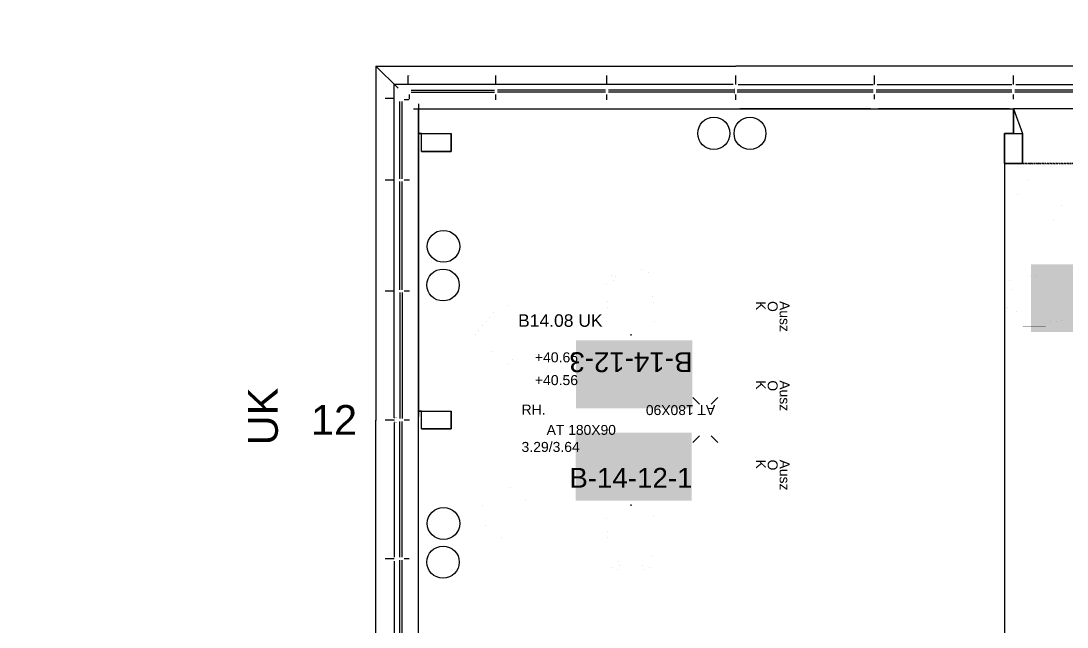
# Model space of a CAD drawing. Extents: x 7690 to 8871, y -6511 to -5312.
# Drawn here: x 7690 to 8105.4, y -5553.1 to -5312.3 of the extents above; entities that cross this region are included whole.
import ezdxf
from ezdxf.enums import TextEntityAlignment as Align

# ---------------------------------------------------------------- set-up
doc = ezdxf.new("R2010")
doc.units = 0
doc.header["$MEASUREMENT"] = 0
doc.linetypes.add('DOT_DASH', pattern=[1, 0, -0.25, 0.5, -0.25])
doc.linetypes.add('LONG_DASHES', pattern=[1.5, 1, -0.5])
doc.layers.get('0').update_dxf_attribs({"linetype": 'CONTINUOUS'})
for name, color, linetype in [('A-ALLG-BESCHRIFTUNG_10', 7, 'CONTINUOUS'), ('A-NEU-GRUNDRISS', 7, 'CONTINUOUS'), ('A-NEU-WAND-BETON', 7, 'CONTINUOUS'), ('BWZ121_GF-POLYGON', 7, 'CONTINUOUS'), ('BWZ122_NGF-POLYGON', 7, 'CONTINUOUS'), ('FM_OBJEKT_ARBEITSPLATZ', 7, 'CONTINUOUS'), ('FM_OBJEKT_DOSE', 7, 'CONTINUOUS'), ('FM_OBJEKT_GESCHOSS', 7, 'CONTINUOUS'), ('FM_OBJEKT_MOEBEL', 7, 'CONTINUOUS'), ('FM_OBJEKT_RAUM', 7, 'CONTINUOUS'), ('FM_RAHMEN_LINK', 7, 'CONTINUOUS'), ('R0_MOBILIAR_PERIMETERNUMMERIERU', 7, 'CONTINUOUS'), ('R0_MOBILIAR_TEXT', 7, 'CONTINUOUS'), ('Z1_POLYGONE_FLÄCHENNACHWEIS', 7, 'CONTINUOUS')]:
    doc.layers.add(name, color=color, linetype=linetype)
doc.styles.add('ARIAL', font='ARIAL')

# ---------------------------------------------------------------- blocks, each defined once
blk = doc.blocks.new('*D22')
at = {"layer": 'FM_OBJEKT_GESCHOSS', "color": 250, "linetype": 'Continuous', "const_width": 0.00174}
blk.add_lwpolyline([(8161.6821, -6162.5566), (8161.6821, -6493.2646), (8778.2168, -6493.2646), (8778.2168, -5660.9834), (8447.5059, -5660.9834), (8447.5059, -5330.3032), (7830.9731, -5330.2744), (7830.9746, -5767.6758), (7720.7378, -5767.6758), (7720.7378, -5751.9277), (7704.9897, -5751.9277), (7704.9897, -5767.6758), (7720.7378, -5767.6758), (7720.7378, -5767.6758), (7830.9746, -5767.6758), (7830.9746, -6162.5566), (8161.6821, -6162.5566), (8246.5254, -6081.0605), (8246.5254, -6073.5806), (8330.5762, -6073.5806), (8330.5762, -6081.0605), (8246.5254, -6081.0605)], close=True, dxfattribs=at)
blk = doc.blocks.new('*D59')
at = {"layer": 'A-NEU-GRUNDRISS', "color": 250, "linetype": 'Continuous'}
for p, q in [((7830.9712, -5581.0581), (7830.9712, -5525.9399)), ((7838.2139, -5525.9399), (7834.6587, -5525.9399)), ((7838.2144, -5526.9326), (7838.2144, -5580.4673)), ((7840.4995, -5580.4673), (7840.4995, -5526.5308)), ((7841.3267, -5580.4673), (7841.3267, -5526.5308)), ((7844.1191, -5525.9399), (7842.1519, -5525.9399)), ((7847.8979, -5579.4834), (7847.8979, -5527.5146))]:
    blk.add_line(p, q, dxfattribs=at)
at = {"layer": 'A-NEU-GRUNDRISS', "color": 250, "linetype": 'Continuous', "const_width": 0.00174}
for points in [[(7836.4106, -5527.0132), (7836.4106, -5524.8672), (7834.6587, -5524.8672), (7834.6587, -5527.0132)], [(7839.3955, -5526.9326), (7839.3955, -5524.9463), (7838.2144, -5524.9463), (7838.2144, -5526.9326)], [(7847.8979, -5527.5146), (7847.8979, -5524.3652), (7842.7798, -5524.3652), (7842.7798, -5527.5146)], [(7842.1494, -5580.4673), (7842.1494, -5526.5308), (7839.6714, -5526.5308), (7839.6714, -5580.4673)], [(7842.1519, -5526.334), (7842.1519, -5525.5464), (7839.6934, -5525.5464), (7839.6934, -5526.334)]]:
    blk.add_lwpolyline(points, close=True, dxfattribs=at)
blk = doc.blocks.new('*D60')
at = {"layer": 'A-NEU-GRUNDRISS', "color": 250, "linetype": 'Continuous'}
for p, q in [((7830.9712, -5525.9399), (7830.9712, -5470.8223)), ((7838.2139, -5470.8223), (7834.6587, -5470.8223)), ((7844.1187, -5470.8223), (7842.1519, -5470.8223)), ((7838.2144, -5471.8149), (7838.2144, -5525.3496)), ((7840.4995, -5525.3496), (7840.4995, -5471.4126)), ((7841.3267, -5525.3496), (7841.3267, -5471.4126)), ((7847.8979, -5524.3652), (7847.8979, -5472.397))]:
    blk.add_line(p, q, dxfattribs=at)
at = {"layer": 'A-NEU-GRUNDRISS', "color": 250, "linetype": 'Continuous', "const_width": 0.00174}
for points in [[(7836.4106, -5471.895), (7836.4106, -5469.749), (7834.6587, -5469.749), (7834.6587, -5471.895)], [(7839.3955, -5471.8149), (7839.3955, -5469.8281), (7838.2144, -5469.8281), (7838.2144, -5471.8149)], [(7842.1519, -5471.2158), (7842.1519, -5470.4282), (7839.6934, -5470.4282), (7839.6934, -5471.2158)], [(7847.8979, -5472.397), (7847.8979, -5469.2471), (7842.7798, -5469.2471), (7842.7798, -5472.397)], [(7842.1494, -5525.3496), (7842.1494, -5471.4126), (7839.6714, -5471.4126), (7839.6714, -5525.3496)]]:
    blk.add_lwpolyline(points, close=True, dxfattribs=at)
blk = doc.blocks.new('*D61')
at = {"layer": 'A-NEU-GRUNDRISS', "color": 250, "linetype": 'Continuous'}
for p, q in [((7830.9697, -5330.2715), (7973.916, -5330.2715)), ((7839.75, -5339.0503), (7830.9697, -5330.2715)), ((7830.9697, -5330.2715), (7830.9697, -5471.019)), ((7830.9697, -5331.4521), (7830.9697, -5471.019)), ((7843.7349, -5337.5137), (7843.7349, -5333.9595)), ((7878.6074, -5337.5137), (7878.6074, -5333.9585)), ((7922.7012, -5337.5137), (7922.7017, -5333.9585)), ((7973.8828, -5337.5137), (7973.8828, -5333.9585)), ((7838.2139, -5470.0254), (7838.2139, -5337.5142)), ((7972.8901, -5337.5142), (7838.2139, -5337.5142)), ((7844.3564, -5337.5137), (7843.7349, -5337.5137)), ((7844.3564, -5343.3618), (7844.3564, -5341.4517)), ((7844.9448, -5339.7979), (7878.0166, -5339.7979)), ((7844.9448, -5340.625), (7878.0166, -5340.625)), ((7878.6074, -5343.6563), (7878.6074, -5341.4517)), ((7922.1108, -5340.6289), (7879.1904, -5340.625)), ((7922.1108, -5339.8018), (7879.1909, -5339.7979)), ((7922.7012, -5343.6563), (7922.7012, -5341.4517)), ((7973.292, -5339.8037), (7923.2925, -5339.8037)), ((7973.292, -5340.6309), (7923.2925, -5340.6309)), ((7973.8828, -5343.6563), (7973.8828, -5341.4517)), ((7838.2134, -5343.0352), (7834.6592, -5343.0352)), ((7840.5181, -5374.9561), (7840.5181, -5344.2471)), ((7841.3447, -5374.9561), (7841.3447, -5344.2471)), ((7844.0205, -5343.6567), (7842.1489, -5343.6563)), ((7847.8999, -5345.2314), (7847.8999, -5469.4443)), ((7845.9312, -5347.1992), (7972.3076, -5347.1992)), ((7838.2119, -5375.5459), (7834.6577, -5375.5459)), ((7844.355, -5375.5464), (7842.1489, -5375.5464)), ((7840.5181, -5419.0508), (7840.5181, -5376.1367)), ((7841.3447, -5419.0508), (7841.3447, -5376.1367)), ((7838.2139, -5419.6406), (7834.6597, -5419.6401)), ((7840.5181, -5420.2314), (7840.5181, -5470.2314)), ((7841.3447, -5420.2314), (7841.3447, -5470.2314)), ((7844.3574, -5419.6406), (7842.1514, -5419.6406)), ((7838.2139, -5470.8218), (7834.6597, -5470.8218)), ((7844.3569, -5470.8223), (7842.1509, -5470.8223))]:
    blk.add_line(p, q, dxfattribs=at)
at = {"layer": 'A-NEU-GRUNDRISS', "color": 250, "linetype": 'Continuous', "const_width": 0.00174}
for points in [[(7843.7349, -5335.7114), (7844.3564, -5335.7114), (7844.3564, -5333.9595), (7843.7349, -5333.9595)], [(7877.5679, -5335.7104), (7879.7134, -5335.7104), (7879.7134, -5333.9585), (7877.5679, -5333.9585)], [(7921.6616, -5335.7104), (7923.8076, -5335.7104), (7923.8076, -5333.9585), (7921.6616, -5333.9585)], [(7972.8096, -5335.7104), (7974.9556, -5335.7104), (7974.9556, -5333.9585), (7972.8096, -5333.9585)], [(7843.3633, -5338.6953), (7845.3501, -5338.6953), (7845.3501, -5337.5142), (7843.3633, -5337.5142)], [(7877.6147, -5338.6953), (7879.6011, -5338.6953), (7879.6011, -5337.5142), (7877.6147, -5337.5142)], [(7921.7085, -5338.6953), (7923.6953, -5338.6953), (7923.6953, -5337.5142), (7921.7085, -5337.5142)], [(7972.8901, -5338.6953), (7974.8765, -5338.6953), (7974.8765, -5337.5142), (7972.8901, -5337.5142)], [(7839.75, -5343.0664), (7842.0728, -5343.0664), (7842.0728, -5341.373), (7843.7676, -5341.373), (7843.7676, -5339.0503), (7839.75, -5339.0503)], [(7842.7817, -5347.1992), (7847.8999, -5347.1992), (7847.8999, -5342.082), (7842.7817, -5342.082)], [(7843.9624, -5341.4517), (7844.75, -5341.4517), (7844.75, -5338.9932), (7843.9624, -5338.9932)], [(7844.9448, -5341.4517), (7878.0166, -5341.4517), (7878.0166, -5338.9712), (7844.9448, -5338.9712)], [(7877.0327, -5347.1992), (7880.1821, -5347.1992), (7880.1821, -5342.0811), (7877.0327, -5342.0811)], [(7878.2139, -5341.4517), (7879.001, -5341.4517), (7879.001, -5338.9932), (7878.2139, -5338.9932)], [(7922.1104, -5341.4556), (7879.1904, -5341.4517), (7879.1909, -5338.9717), (7922.1108, -5338.9751)], [(7921.1265, -5347.1992), (7924.2759, -5347.1992), (7924.2759, -5342.0811), (7921.1265, -5342.0811)], [(7922.3076, -5341.4517), (7923.0952, -5341.4517), (7923.0952, -5338.9932), (7922.3076, -5338.9932)], [(7923.2925, -5341.4536), (7973.292, -5341.4536), (7973.292, -5338.9751), (7923.2925, -5338.9751)], [(7972.3081, -5347.1992), (7975.4575, -5347.1992), (7975.4575, -5342.0811), (7972.3081, -5342.0811)], [(7973.4888, -5341.4517), (7974.2764, -5341.4517), (7974.2764, -5338.9932), (7973.4888, -5338.9932)], [(7834.6592, -5343.6567), (7836.4111, -5343.6567), (7836.4111, -5343.0352), (7834.6592, -5343.0352)], [(7838.2139, -5344.6494), (7839.395, -5344.6494), (7839.395, -5342.6631), (7838.2139, -5342.6631)], [(7839.6909, -5344.0503), (7842.1489, -5344.0503), (7842.1489, -5343.2632), (7839.6909, -5343.2632)], [(7839.6909, -5374.9561), (7842.1479, -5374.9561), (7842.1479, -5344.2471), (7839.6909, -5344.2471)], [(7834.6577, -5376.5859), (7836.4097, -5376.5859), (7836.4097, -5374.4399), (7834.6577, -5374.4399)], [(7838.2119, -5376.5396), (7839.3931, -5376.5396), (7839.3931, -5374.5527), (7838.2119, -5374.5527)], [(7839.6909, -5375.9404), (7842.1489, -5375.9404), (7842.1489, -5375.1528), (7839.6909, -5375.1528)], [(7842.7817, -5377.1211), (7847.8999, -5377.1211), (7847.8999, -5373.9717), (7842.7817, -5373.9717)], [(7839.687, -5419.0508), (7842.1489, -5419.0508), (7842.1489, -5376.1367), (7839.687, -5376.1367)], [(7834.6597, -5420.6807), (7836.4116, -5420.6807), (7836.4116, -5418.5342), (7834.6597, -5418.5342)], [(7838.2139, -5420.6338), (7839.395, -5420.6338), (7839.395, -5418.647), (7838.2139, -5418.647)], [(7839.687, -5470.2314), (7842.1489, -5470.2314), (7842.1489, -5420.2314), (7839.687, -5420.2314)], [(7839.6934, -5420.0347), (7842.1514, -5420.0347), (7842.1514, -5419.2471), (7839.6934, -5419.2471)], [(7842.7822, -5421.2158), (7847.8999, -5421.2158), (7847.8999, -5418.0659), (7842.7822, -5418.0659)], [(7834.6597, -5471.8618), (7836.4116, -5471.8618), (7836.4116, -5469.7158), (7834.6597, -5469.7158)], [(7838.2139, -5471.8154), (7839.395, -5471.8154), (7839.395, -5469.8286), (7838.2139, -5469.8286)], [(7839.6929, -5471.2158), (7842.1509, -5471.2158), (7842.1509, -5470.4287), (7839.6929, -5470.4287)], [(7842.7822, -5472.397), (7847.8999, -5472.397), (7847.8999, -5469.2471), (7842.7822, -5469.2471)]]:
    blk.add_lwpolyline(points, close=True, dxfattribs=at)
blk = doc.blocks.new('*D66')
at = {"layer": 'A-NEU-GRUNDRISS', "color": 250, "linetype": 'Continuous'}
for p, q in [((8139.2388, -5330.2734), (8084.1206, -5330.2734)), ((8084.1206, -5337.5166), (8084.1206, -5333.9614)), ((8085.1138, -5337.5166), (8138.6479, -5337.5166)), ((8084.1206, -5343.4214), (8084.1206, -5341.4541)), ((8138.6479, -5339.8022), (8084.7114, -5339.8022)), ((8138.6479, -5340.6289), (8084.7114, -5340.6289)), ((8137.6636, -5347.2007), (8085.6958, -5347.2007))]:
    blk.add_line(p, q, dxfattribs=at)
at = {"layer": 'A-NEU-GRUNDRISS', "color": 250, "linetype": 'Continuous', "const_width": 0.00174}
for points in [[(8085.1938, -5335.7134), (8083.0474, -5335.7134), (8083.0474, -5333.9614), (8085.1938, -5333.9614)], [(8085.1138, -5338.6978), (8083.1265, -5338.6978), (8083.1265, -5337.5166), (8085.1138, -5337.5166)], [(8085.6958, -5347.2007), (8082.5454, -5347.2007), (8082.5454, -5342.0825), (8085.6958, -5342.0825)], [(8084.5142, -5341.4541), (8083.7271, -5341.4541), (8083.7271, -5338.9961), (8084.5142, -5338.9961)], [(8138.6479, -5341.4521), (8084.7114, -5341.4521), (8084.7114, -5338.9736), (8138.6479, -5338.9736)]]:
    blk.add_lwpolyline(points, close=True, dxfattribs=at)
blk = doc.blocks.new('*D67')
at = {"layer": 'A-NEU-GRUNDRISS', "color": 250, "linetype": 'Continuous'}
for p, q in [((8084.1206, -5330.2734), (8029.0024, -5330.2734)), ((8029.0024, -5337.5166), (8029.0024, -5333.9614)), ((8029.9956, -5337.5166), (8083.5298, -5337.5166)), ((8029.0024, -5343.4214), (8029.0024, -5341.4541)), ((8083.5298, -5339.8022), (8029.5933, -5339.8022)), ((8083.5298, -5340.6289), (8029.5933, -5340.6289)), ((8082.5454, -5347.2007), (8030.5776, -5347.2007))]:
    blk.add_line(p, q, dxfattribs=at)
at = {"layer": 'A-NEU-GRUNDRISS', "color": 250, "linetype": 'Continuous', "const_width": 0.00174}
for points in [[(8030.0757, -5335.7134), (8027.9302, -5335.7134), (8027.9302, -5333.9614), (8030.0757, -5333.9614)], [(8029.9956, -5338.6978), (8028.0083, -5338.6978), (8028.0083, -5337.5166), (8029.9956, -5337.5166)], [(8030.5776, -5347.2007), (8027.4282, -5347.2007), (8027.4282, -5342.0825), (8030.5776, -5342.0825)], [(8029.396, -5341.4541), (8028.6089, -5341.4541), (8028.6089, -5338.9961), (8029.396, -5338.9961)], [(8083.5298, -5341.4521), (8029.5933, -5341.4521), (8029.5933, -5338.9736), (8083.5298, -5338.9736)]]:
    blk.add_lwpolyline(points, close=True, dxfattribs=at)
blk = doc.blocks.new('*D68')
at = {"layer": 'A-NEU-GRUNDRISS', "color": 250, "linetype": 'Continuous'}
for p, q in [((8029.0024, -5330.2734), (7973.8848, -5330.2734)), ((7973.8848, -5337.5166), (7973.8848, -5333.9614)), ((7974.8774, -5337.5166), (8028.4116, -5337.5166)), ((7973.8848, -5343.4214), (7973.8848, -5341.4541)), ((8028.4116, -5339.8022), (7974.4751, -5339.8022)), ((8028.4116, -5340.6289), (7974.4751, -5340.6289)), ((8027.4282, -5347.2007), (7975.4595, -5347.2007))]:
    blk.add_line(p, q, dxfattribs=at)
at = {"layer": 'A-NEU-GRUNDRISS', "color": 250, "linetype": 'Continuous', "const_width": 0.00174}
for points in [[(7974.9575, -5335.7134), (7972.8115, -5335.7134), (7972.8115, -5333.9614), (7974.9575, -5333.9614)], [(7974.8774, -5338.6978), (7972.8906, -5338.6978), (7972.8906, -5337.5166), (7974.8774, -5337.5166)], [(7975.4595, -5347.2007), (7972.3101, -5347.2007), (7972.3101, -5342.0825), (7975.4595, -5342.0825)], [(7974.2783, -5341.4541), (7973.4907, -5341.4541), (7973.4907, -5338.9961), (7974.2783, -5338.9961)], [(8028.4116, -5341.4521), (7974.4751, -5341.4521), (7974.4751, -5338.9736), (8028.4116, -5338.9736)]]:
    blk.add_lwpolyline(points, close=True, dxfattribs=at)
blk = doc.blocks.new('*D124')
at = {"layer": 'BWZ122_NGF-POLYGON', "color": 6, "linetype": 'Continuous', "const_width": 0.0139}
blk.add_lwpolyline([(7849.0806, -5577.5151), (7849.0806, -5581.0581), (7847.8979, -5581.0581), (7847.8999, -5467.2788), (7849.0806, -5467.2788), (7860.8916, -5467.2788), (7860.8916, -5474.3657), (7849.0806, -5474.3657), (7849.0806, -5467.2788), (7847.8999, -5467.2788), (7847.8999, -5357.043), (7849.0806, -5357.043), (7860.8916, -5357.043), (7860.8916, -5364.1299), (7849.0806, -5364.1299), (7849.0806, -5357.043), (7847.8999, -5357.043), (7847.8999, -5347.1997), (8084.1206, -5347.2007), (8084.1196, -5357.043), (8080.5767, -5357.043), (8080.5767, -5368.854), (8080.5767, -5573.1846), (8076.2456, -5573.1846), (8076.2456, -5581.0581), (7860.8916, -5581.0581), (7860.8916, -5577.5151), (7849.0806, -5577.5151), (7849.0806, -5581.0581), (7847.8979, -5581.0581), (7849.0806, -5581.0581)], close=True, dxfattribs=at)
blk = doc.blocks.new('*D136')
at = {"layer": 'BWZ122_NGF-POLYGON', "color": 6, "linetype": 'Continuous', "const_width": 0.0139}
blk.add_lwpolyline([(8194.3574, -5347.2002), (8084.1196, -5347.2002), (8084.1196, -5357.043), (8084.1206, -5347.2002), (8087.6626, -5357.043), (8087.6626, -5368.854), (8080.5767, -5368.854), (8080.5767, -5573.1841), (8091.9937, -5573.1841), (8091.9937, -5580.4678), (8091.9937, -5588.9321), (8082.5054, -5588.9321), (8082.5054, -5793.6563), (8091.9937, -5793.6563), (8091.9937, -5809.4043)], dxfattribs=at)
blk = doc.blocks.new('*D232')
at = {"layer": 'FM_OBJEKT_MOEBEL', "color": 250, "linetype": 'Continuous', "const_width": 0.00174}
blk.add_lwpolyline([(7967.6616, -5435.3896), (7896.7959, -5435.3896), (7896.7959, -5470.8232), (7967.6616, -5470.8232)], close=True, dxfattribs=at)
at = {"layer": 'FM_OBJEKT_MOEBEL', "color": 250, "linetype": 'Continuous', "style": 'ARIAL'}
for s, height, p in [('.', 3.937, (7932.2253, -5436.7017)), ('B-14-12-3', 7.87399, (7932.2258, -5443.92))]:
    blk.add_text(s, height=height, rotation=180, dxfattribs=at).set_placement(p, align=Align.CENTER)
blk.add_text('AT 180X90', height=3.93699, rotation=180, dxfattribs=at).set_placement((7965.6929, -5464.9175))
blk = doc.blocks.new('*D233')
at = {"layer": 'FM_OBJEKT_MOEBEL', "color": 250, "linetype": 'Continuous', "const_width": 0.00174}
blk.add_lwpolyline([(7896.7935, -5506.2568), (7967.6592, -5506.2568), (7967.6592, -5470.8242), (7896.7935, -5470.8242)], close=True, dxfattribs=at)
at = {"layer": 'FM_OBJEKT_MOEBEL', "color": 250, "linetype": 'Continuous', "style": 'ARIAL'}
blk.add_text('AT 180X90', height=3.93699, dxfattribs=at).set_placement((7898.7617, -5476.7295))
for s, height, p in [('B-14-12-1', 7.87399, (7932.2253, -5497.7255)), ('.', 3.937, (7932.2253, -5504.9428))]:
    blk.add_text(s, height=height, dxfattribs=at).set_placement(p, align=Align.CENTER)
blk = doc.blocks.new('*D234')
at = {"layer": 'FM_OBJEKT_MOEBEL', "color": 250, "linetype": 'Continuous', "const_width": 0.00174}
blk.add_lwpolyline([(7883.7168, -5520.0591), (7894.8228, -5506.2559), (7881.02, -5495.1499), (7869.9136, -5508.9526)], close=True, dxfattribs=at)
blk.add_lwpolyline([(7888.8467, -5514.6035), (7890.8032, -5514.3916), (7890.5913, -5512.4346)], dxfattribs=at)
blk = doc.blocks.new('*D235')
at = {"layer": 'FM_OBJEKT_MOEBEL', "color": 250, "linetype": 'Continuous', "const_width": 0.00174}
blk.add_lwpolyline([(7894.8198, -5435.3867), (7881.291, -5423.9482), (7869.8525, -5437.4766), (7883.3809, -5448.9155)], close=True, dxfattribs=at)
blk.add_lwpolyline([(7889.4907, -5430.126), (7889.3267, -5428.1641), (7887.3647, -5428.3286)], dxfattribs=at)
blk = doc.blocks.new('*D236')
at = {"layer": 'FM_OBJEKT_MOEBEL', "color": 250, "linetype": 'Continuous'}
for p, q in [((7959.4263, -5464.5625), (7956.7642, -5461.9004)), ((7964.0796, -5464.5625), (7966.7417, -5461.9004)), ((7959.4263, -5477.0894), (7956.7642, -5479.7515)), ((7964.0796, -5477.0894), (7966.7417, -5479.7515))]:
    blk.add_line(p, q, dxfattribs=at)
at = {"layer": 'FM_OBJEKT_MOEBEL', "color": 250, "linetype": 'Continuous', "const_width": 0.00174}
for points in [[(7967.6582, -5480.6685), (7955.8472, -5480.6685), (7955.8472, -5460.9834), (7967.6582, -5460.9834)], [(7963.7212, -5476.7314), (7959.7842, -5476.7314), (7959.7842, -5464.9204), (7963.7212, -5464.9204)]]:
    blk.add_lwpolyline(points, close=True, dxfattribs=at)
blk = doc.blocks.new('*D252')
at = {"layer": 'FM_OBJEKT_MOEBEL', "color": 250, "linetype": 'Continuous', "const_width": 0.00174}
blk.add_lwpolyline([(7999.1538, -5423.585), (7999.1538, -5455.0806), (8014.9019, -5455.0806), (8014.9019, -5423.585)], close=True, dxfattribs=at)
blk.add_lwpolyline([(7998.5771, -5437.9404), (7997.1855, -5439.3325), (7998.5771, -5440.7246)], dxfattribs=at)
at = {"layer": 'FM_OBJEKT_MOEBEL', "color": 250, "linetype": 'Continuous', "style": 'ARIAL'}
for s, height, p in [('K', 3.937, (7981.8316, -5423.5786)), ('O', 3.937, (7986.5557, -5423.5786)), ('Ausz', 3.93699, (7991.2803, -5423.5786))]:
    blk.add_text(s, height=height, rotation=270, dxfattribs=at).set_placement(p)
blk = doc.blocks.new('*D253')
at = {"layer": 'FM_OBJEKT_MOEBEL', "color": 250, "linetype": 'Continuous', "const_width": 0.00174}
blk.add_lwpolyline([(7999.1558, -5455.0806), (7999.1558, -5486.5767), (8014.9038, -5486.5767), (8014.9038, -5455.0806)], close=True, dxfattribs=at)
blk.add_lwpolyline([(7998.5791, -5469.4365), (7997.1875, -5470.8286), (7998.5791, -5472.2207)], dxfattribs=at)
at = {"layer": 'FM_OBJEKT_MOEBEL', "color": 250, "linetype": 'Continuous', "style": 'ARIAL'}
for s, height, p in [('K', 3.937, (7981.8316, -5455.0747)), ('O', 3.937, (7986.5557, -5455.0747)), ('Ausz', 3.93699, (7991.2803, -5455.0747))]:
    blk.add_text(s, height=height, rotation=270, dxfattribs=at).set_placement(p)
blk = doc.blocks.new('*D254')
at = {"layer": 'FM_OBJEKT_MOEBEL', "color": 250, "linetype": 'Continuous', "const_width": 0.00174}
blk.add_lwpolyline([(7999.1548, -5486.5767), (7999.1548, -5518.0723), (8014.9028, -5518.0723), (8014.9028, -5486.5767)], close=True, dxfattribs=at)
blk.add_lwpolyline([(7998.5781, -5500.9326), (7997.186, -5502.3247), (7998.5781, -5503.7163)], dxfattribs=at)
at = {"layer": 'FM_OBJEKT_MOEBEL', "color": 250, "linetype": 'Continuous', "style": 'ARIAL'}
for s, height, p in [('K', 3.937, (7981.8316, -5486.5703)), ('O', 3.937, (7986.5557, -5486.5703)), ('Ausz', 3.93699, (7991.2803, -5486.5703))]:
    blk.add_text(s, height=height, rotation=270, dxfattribs=at).set_placement(p)
blk = doc.blocks.new('ZZUNIT_CIRCLE')
at = {"color": 0, "linetype": 'ByBlock'}
blk.add_circle((0, 0), 1, dxfattribs=at)
blk = doc.blocks.new('*D352')
at = {"layer": 'FM_OBJEKT_DOSE', "color": 7, "linetype": 'Continuous', "xscale": 6.452989299999999, "yscale": 6.3332055}
blk.add_blockref('ZZUNIT_CIRCLE', (7857.8096, -5511.9297), dxfattribs=at)
blk = doc.blocks.new('*D353')
at = {"layer": 'FM_OBJEKT_DOSE', "color": 7, "linetype": 'Continuous', "xscale": 6.452989299999999, "yscale": 6.3332055}
blk.add_blockref('ZZUNIT_CIRCLE', (7857.6187, -5527.2832), dxfattribs=at)
blk = doc.blocks.new('*D354')
at = {"layer": 'FM_OBJEKT_DOSE', "color": 7, "linetype": 'Continuous', "xscale": 6.452989299999999, "yscale": 6.3332055}
blk.add_blockref('ZZUNIT_CIRCLE', (7857.8096, -5401.8359), dxfattribs=at)
blk = doc.blocks.new('*D355')
at = {"layer": 'FM_OBJEKT_DOSE', "color": 7, "linetype": 'Continuous', "xscale": 6.452989299999999, "yscale": 6.3332055}
blk.add_blockref('ZZUNIT_CIRCLE', (7857.6187, -5417.1895), dxfattribs=at)
blk = doc.blocks.new('*D356')
at = {"layer": 'FM_OBJEKT_DOSE', "color": 7, "linetype": 'Continuous', "xscale": 6.452989299999999, "yscale": 6.3332055, "rotation": 270}
blk.add_blockref('ZZUNIT_CIRCLE', (7965.1631, -5356.9443), dxfattribs=at)
blk = doc.blocks.new('*D357')
at = {"layer": 'FM_OBJEKT_DOSE', "color": 7, "linetype": 'Continuous', "xscale": 6.452989299999999, "yscale": 6.3332055, "rotation": 270}
blk.add_blockref('ZZUNIT_CIRCLE', (7979.5239, -5356.9443), dxfattribs=at)
blk = doc.blocks.new('*D412')
at = {"layer": 'FM_OBJEKT_MOEBEL', "color": 250, "linetype": 'Continuous', "const_width": 0.00174}
blk.add_lwpolyline([(8079.1792, -5389.25), (8092.9819, -5400.3564), (8104.0884, -5386.5537), (8090.2856, -5375.4473)], close=True, dxfattribs=at)
blk.add_lwpolyline([(8084.6343, -5394.3799), (8084.8462, -5396.3369), (8086.8032, -5396.125)], dxfattribs=at)
blk = doc.blocks.new('*D418')
at = {"layer": 'FM_OBJEKT_MOEBEL', "color": 250, "linetype": 'Continuous', "const_width": 0.00174}
blk.add_lwpolyline([(8110.6909, -5484.9985), (8079.1948, -5484.9985), (8079.1948, -5500.7466), (8110.6909, -5500.7466)], close=True, dxfattribs=at)
blk = doc.blocks.new('*D450')
at = {"layer": 'FM_OBJEKT_MOEBEL', "color": 250, "linetype": 'Continuous', "const_width": 0.00174}
blk.add_lwpolyline([(7923.355, -5416.1045), (7922.3374, -5416.6235), (7920.9585, -5416.6235), (7920.8975, -5416.6284), (7920.834, -5416.6436), (7920.7832, -5416.665), (7920.7192, -5416.7051), (7920.6802, -5416.7383), (7920.6514, -5416.7715), (7920.6196, -5416.8169), (7920.5952, -5416.8672), (7920.5732, -5416.9365), (7920.5659, -5417.0171), (7920.5659, -5417.0171), (7920.5654, -5427.2534), (7920.5693, -5427.3096), (7920.5801, -5427.3604), (7920.5957, -5427.4058), (7920.6162, -5427.4473), (7920.6489, -5427.4956), (7920.6802, -5427.5317), (7920.7275, -5427.5723), (7920.7759, -5427.6016), (7920.814, -5427.6196), (7920.8525, -5427.6323), (7920.9102, -5427.644), (7920.9595, -5427.6475), (7922.3364, -5427.647), (7922.4126, -5427.6392), (7922.4595, -5427.627), (7922.4956, -5427.6138), (7922.54, -5427.5903), (7922.5771, -5427.564), (7922.6152, -5427.5317), (7922.646, -5427.4961), (7922.6714, -5427.4604), (7922.7002, -5427.4048), (7922.7144, -5427.3633), (7922.7271, -5427.3022), (7922.731, -5427.2534), (7922.731, -5417.0176), (7922.7251, -5416.9482), (7922.7095, -5416.8887), (7922.6792, -5416.8218), (7922.6387, -5416.7642), (7922.6162, -5416.7397), (7922.5806, -5416.708), (7922.5503, -5416.687), (7922.5195, -5416.6685), (7922.478, -5416.6499), (7922.4307, -5416.6353), (7922.3877, -5416.6274), (7922.3374, -5416.6235), (7923.355, -5416.1045), (7922.5049, -5431.5195), (7922.5298, -5431.834), (7922.7104, -5432.2539), (7923.0269, -5432.5659), (7923.3364, -5432.7134), (7923.6836, -5432.7656), (7940.2817, -5432.7651), (7940.6216, -5432.7148), (7940.8018, -5432.644), (7941.1392, -5432.396), (7941.3564, -5432.0728), (7941.4355, -5431.8335), (7941.4604, -5431.519), (7940.6099, -5416.1055), (7941.6289, -5416.624), (7941.519, -5416.6382), (7941.4092, -5416.6899), (7941.3496, -5416.7383), (7941.2549, -5416.8916), (7941.2344, -5417.0166), (7941.2344, -5427.2534), (7941.2559, -5427.3818), (7941.3091, -5427.4849), (7941.4175, -5427.5864), (7941.563, -5427.6416), (7941.6279, -5427.647), (7943.0063, -5427.6475), (7943.1357, -5427.6245), (7943.2847, -5427.5313), (7943.3403, -5427.4614), (7943.3809, -5427.373), (7943.3994, -5427.2529), (7943.3999, -5417.0176), (7943.3818, -5416.8984), (7943.2852, -5416.7393), (7943.1963, -5416.6729), (7943.1138, -5416.6387), (7941.6289, -5416.624), (7940.6099, -5416.1055), (7940.2632, -5415.9272), (7939.603, -5415.6133), (7938.8379, -5415.2881), (7937.6904, -5414.8745), (7936.769, -5414.6016), (7935.8101, -5414.3721), (7934.9106, -5414.2056), (7934.0488, -5414.0879), (7933.5625, -5414.04), (7933.061, -5414.0034), (7932.644, -5413.9844), (7932.4438, -5413.978), (7932.1821, -5413.9736), (7932.124, -5413.9727), (7932.001, -5413.9722), (7932.0029, -5412.3979), (7932.0664, -5412.3989), (7932.124, -5412.3994), (7932.4277, -5412.4048), (7932.7036, -5412.416), (7933.0308, -5412.4355), (7933.3242, -5412.4595), (7933.7217, -5412.5015), (7934.0293, -5412.5405), (7934.4111, -5412.5996), (7934.8125, -5412.6719), (7935.1699, -5412.7471), (7935.5396, -5412.8335), (7935.9214, -5412.9336), (7936.249, -5413.0288), (7936.5957, -5413.1382), (7936.9766, -5413.2695), (7937.2485, -5413.3701), (7937.6011, -5413.5107), (7938.02, -5413.6904), (7938.3516, -5413.8374), (7938.6504, -5413.8921), (7938.8818, -5413.8706), (7939.1372, -5413.7773), (7939.3604, -5413.6152), (7939.5352, -5413.3862), (7939.6167, -5413.1943), (7939.6597, -5412.9063), (7939.6045, -5412.5835), (7939.4463, -5412.2969), (7939.2671, -5412.1221), (7938.9331, -5411.9434), (7938.5869, -5411.7891), (7938.2461, -5411.6465), (7937.8833, -5411.5054), (7937.5039, -5411.3672), (7937.0781, -5411.2246), (7936.7388, -5411.1201), (7936.375, -5411.0161), (7936.0259, -5410.9258), (7935.7393, -5410.8564), (7935.4102, -5410.7847), (7935.1118, -5410.7251), (7934.7222, -5410.6548), (7934.3423, -5410.5962), (7933.9019, -5410.5396), (7933.4854, -5410.4971), (7933.0952, -5410.4658), (7932.7319, -5410.4458), (7932.373, -5410.4336), (7931.9829, -5410.4287), (7931.5981, -5410.4336), (7931.1836, -5410.4482), (7930.7231, -5410.4771), (7930.2051, -5410.5239), (7929.7695, -5410.5767), (7929.3926, -5410.6313), (7928.8535, -5410.7246), (7928.4111, -5410.8149), (7927.979, -5410.916), (7927.501, -5411.0415), (7927.0669, -5411.1689), (7926.5679, -5411.3311), (7926.1294, -5411.4878), (7925.7104, -5411.6514), (7925.3813, -5411.7891), (7925.0596, -5411.9312), (7924.8091, -5412.0498), (7924.6377, -5412.1719), (7924.4487, -5412.3975), (7924.355, -5412.6011), (7924.312, -5412.8003), (7924.3076, -5412.9658), (7924.3486, -5413.1963), (7924.3994, -5413.3276), (7924.5542, -5413.5625), (7924.6743, -5413.6768), (7924.8755, -5413.8018), (7925.0654, -5413.8667), (7925.3247, -5413.8921), (7925.5171, -5413.8667), (7925.709, -5413.7998), (7926.0171, -5413.6587), (7926.4102, -5413.4917), (7926.665, -5413.3911), (7926.9619, -5413.2798), (7927.2476, -5413.1792), (7927.623, -5413.0576), (7927.9805, -5412.9517), (7928.3696, -5412.8477), (7928.7627, -5412.7544), (7929.2524, -5412.6533), (7929.668, -5412.5806), (7930.0913, -5412.5195), (7930.5581, -5412.4673), (7930.8857, -5412.439), (7931.1689, -5412.4204), (7931.436, -5412.4087), (7931.749, -5412.4004), (7931.9209, -5412.3979), (7932.0029, -5412.3979), (7932.001, -5413.9722), (7931.7373, -5413.9736), (7931.4521, -5413.9805), (7931.0669, -5413.9951), (7930.7476, -5414.0137), (7930.4561, -5414.0356), (7930.1494, -5414.063), (7929.6641, -5414.1177), (7929.2271, -5414.1782), (7928.8667, -5414.2363), (7928.5425, -5414.2944), (7928.2354, -5414.3555), (7927.6016, -5414.4976), (7927.2808, -5414.5791), (7926.855, -5414.6963), (7926.4482, -5414.8184), (7926.0117, -5414.9609), (7925.5986, -5415.1079), (7925.126, -5415.2881), (7924.7905, -5415.4258), (7924.4478, -5415.5742), (7924.1035, -5415.7319), (7923.8379, -5415.8599), (7923.6138, -5415.9712)], close=True, dxfattribs=at)
blk = doc.blocks.new('*D451')
at = {"layer": 'FM_OBJEKT_MOEBEL', "color": 250, "linetype": 'Continuous', "const_width": 0.00174}
blk.add_lwpolyline([(7940.7554, -5525.5112), (7941.7729, -5524.9922), (7943.1519, -5524.9922), (7943.2129, -5524.9873), (7943.2764, -5524.9722), (7943.3271, -5524.9507), (7943.3911, -5524.9106), (7943.4302, -5524.8774), (7943.459, -5524.8442), (7943.4907, -5524.7988), (7943.5151, -5524.7485), (7943.5371, -5524.6792), (7943.5444, -5524.5986), (7943.5444, -5524.5986), (7943.5449, -5514.3623), (7943.541, -5514.3062), (7943.5303, -5514.2554), (7943.5146, -5514.21), (7943.4941, -5514.1685), (7943.4614, -5514.1201), (7943.4302, -5514.084), (7943.3828, -5514.0435), (7943.3345, -5514.0142), (7943.2964, -5513.9961), (7943.2578, -5513.9834), (7943.2002, -5513.9717), (7943.1509, -5513.9683), (7941.7739, -5513.9688), (7941.6978, -5513.9766), (7941.6509, -5513.9888), (7941.6147, -5514.002), (7941.5703, -5514.0254), (7941.5332, -5514.0518), (7941.4951, -5514.084), (7941.4644, -5514.1196), (7941.439, -5514.1553), (7941.4102, -5514.2109), (7941.396, -5514.2524), (7941.3833, -5514.3135), (7941.3794, -5514.3623), (7941.3794, -5524.5981), (7941.3853, -5524.6675), (7941.4009, -5524.7271), (7941.4312, -5524.7939), (7941.4717, -5524.8516), (7941.4941, -5524.876), (7941.5298, -5524.9077), (7941.5601, -5524.9287), (7941.5908, -5524.9473), (7941.6323, -5524.9658), (7941.6797, -5524.9805), (7941.7227, -5524.9883), (7941.7729, -5524.9922), (7940.7554, -5525.5112), (7941.6055, -5510.0962), (7941.5806, -5509.7817), (7941.3999, -5509.3618), (7941.0835, -5509.0498), (7940.7739, -5508.9023), (7940.4268, -5508.8501), (7923.8286, -5508.8506), (7923.4888, -5508.9009), (7923.3091, -5508.9717), (7922.9712, -5509.2197), (7922.7544, -5509.543), (7922.6753, -5509.7822), (7922.6499, -5510.0967), (7923.5005, -5525.5103), (7922.4819, -5524.9917), (7922.5913, -5524.9775), (7922.7017, -5524.9258), (7922.7612, -5524.8774), (7922.856, -5524.7241), (7922.8765, -5524.5991), (7922.8765, -5514.3623), (7922.855, -5514.2339), (7922.8013, -5514.1309), (7922.6929, -5514.0293), (7922.5474, -5513.9741), (7922.4829, -5513.9688), (7921.104, -5513.9683), (7920.9751, -5513.9912), (7920.8257, -5514.0845), (7920.77, -5514.1543), (7920.73, -5514.2427), (7920.7114, -5514.3628), (7920.7104, -5524.5981), (7920.729, -5524.7173), (7920.8257, -5524.8765), (7920.9146, -5524.9429), (7920.9966, -5524.9771), (7922.4819, -5524.9917), (7923.5005, -5525.5103), (7923.8472, -5525.6885), (7924.5073, -5526.0024), (7925.2729, -5526.3276), (7926.4204, -5526.7412), (7927.3413, -5527.0142), (7928.3003, -5527.2437), (7929.1997, -5527.4102), (7930.062, -5527.5278), (7930.5483, -5527.5757), (7931.0493, -5527.6123), (7931.4663, -5527.6313), (7931.6665, -5527.6377), (7931.9282, -5527.6421), (7931.9868, -5527.6431), (7932.0532, -5527.6436), (7932.0532, -5529.2168), (7932.0444, -5529.2168), (7931.9868, -5529.2163), (7931.6831, -5529.2109), (7931.4067, -5529.1997), (7931.0796, -5529.1802), (7930.7866, -5529.1563), (7930.3892, -5529.1143), (7930.0815, -5529.0752), (7929.6997, -5529.0161), (7929.2983, -5528.9438), (7928.9409, -5528.8687), (7928.5708, -5528.7822), (7928.189, -5528.6821), (7927.8618, -5528.5869), (7927.5151, -5528.4775), (7927.1343, -5528.3462), (7926.8618, -5528.2456), (7926.5093, -5528.105), (7926.0903, -5527.9253), (7925.7593, -5527.7783), (7925.4604, -5527.7236), (7925.229, -5527.7451), (7924.9731, -5527.8384), (7924.7505, -5528.0005), (7924.5757, -5528.2295), (7924.4937, -5528.4214), (7924.4507, -5528.7095), (7924.5063, -5529.0322), (7924.6646, -5529.3188), (7924.8433, -5529.4937), (7925.1772, -5529.6724), (7925.5239, -5529.8267), (7925.8647, -5529.9688), (7926.2271, -5530.1104), (7926.6069, -5530.248), (7927.0327, -5530.3906), (7927.3716, -5530.4951), (7927.7358, -5530.5996), (7928.0845, -5530.6895), (7928.3716, -5530.7588), (7928.7007, -5530.8311), (7928.9985, -5530.8906), (7929.3882, -5530.9609), (7929.7681, -5531.0195), (7930.2085, -5531.0762), (7930.6255, -5531.1182), (7931.0151, -5531.1494), (7931.3784, -5531.1699), (7931.7378, -5531.1816), (7932.1274, -5531.1865), (7932.5122, -5531.1816), (7932.9272, -5531.167), (7933.3872, -5531.1387), (7933.9058, -5531.0918), (7934.3413, -5531.0391), (7934.7183, -5530.9844), (7935.2573, -5530.8906), (7935.6997, -5530.8008), (7936.1313, -5530.6992), (7936.6099, -5530.5742), (7937.0435, -5530.4463), (7937.5425, -5530.2842), (7937.981, -5530.1279), (7938.3999, -5529.9639), (7938.729, -5529.8267), (7939.0513, -5529.6846), (7939.3013, -5529.5659), (7939.4731, -5529.4438), (7939.6616, -5529.2183), (7939.7554, -5529.0146), (7939.7983, -5528.8154), (7939.8032, -5528.6499), (7939.7622, -5528.4194), (7939.7114, -5528.2881), (7939.5562, -5528.0532), (7939.436, -5527.939), (7939.2349, -5527.814), (7939.0454, -5527.749), (7938.7856, -5527.7236), (7938.5933, -5527.749), (7938.4019, -5527.8159), (7938.0933, -5527.957), (7937.7007, -5528.124), (7937.4458, -5528.2246), (7937.1489, -5528.3359), (7936.8628, -5528.4365), (7936.4878, -5528.5581), (7936.1304, -5528.6641), (7935.7407, -5528.7681), (7935.3481, -5528.8613), (7934.8579, -5528.9624), (7934.4429, -5529.0352), (7934.019, -5529.0962), (7933.5522, -5529.1484), (7933.2251, -5529.1768), (7932.9419, -5529.1953), (7932.6743, -5529.207), (7932.3618, -5529.2153), (7932.1899, -5529.2178), (7932.0532, -5529.2168), (7932.0532, -5527.6436), (7932.3735, -5527.6421), (7932.6587, -5527.6353), (7933.0435, -5527.6206), (7933.3628, -5527.6021), (7933.6548, -5527.5801), (7933.9614, -5527.5527), (7934.4468, -5527.498), (7934.8833, -5527.4375), (7935.2437, -5527.3794), (7935.5679, -5527.3213), (7935.8755, -5527.2603), (7936.5093, -5527.1182), (7936.8296, -5527.0366), (7937.2554, -5526.9194), (7937.6626, -5526.7974), (7938.0991, -5526.6548), (7938.5122, -5526.5078), (7938.9849, -5526.3276), (7939.3198, -5526.1899), (7939.6626, -5526.0415), (7940.0068, -5525.8838), (7940.2725, -5525.7559), (7940.4966, -5525.6445)], close=True, dxfattribs=at)
blk = doc.blocks.new('*D452')
at = {"layer": 'FM_OBJEKT_MOEBEL', "color": 250, "linetype": 'Continuous', "const_width": 0.00174}
blk.add_lwpolyline([(8086.8203, -5430.8867), (8087.3398, -5431.9043), (8087.3398, -5433.2832), (8087.3447, -5433.3447), (8087.3594, -5433.4082), (8087.3809, -5433.459), (8087.4209, -5433.5225), (8087.4541, -5433.5615), (8087.4873, -5433.5908), (8087.5332, -5433.6221), (8087.583, -5433.6465), (8087.6523, -5433.6689), (8087.7334, -5433.6758), (8087.7334, -5433.6758), (8097.9697, -5433.6768), (8098.0254, -5433.6729), (8098.0762, -5433.6621), (8098.1221, -5433.6465), (8098.1631, -5433.626), (8098.2119, -5433.5928), (8098.248, -5433.5615), (8098.2881, -5433.5146), (8098.3174, -5433.4658), (8098.3359, -5433.4277), (8098.3486, -5433.3896), (8098.3604, -5433.332), (8098.3633, -5433.2822), (8098.3633, -5431.9053), (8098.3555, -5431.8291), (8098.3428, -5431.7822), (8098.3301, -5431.7461), (8098.3066, -5431.7021), (8098.2803, -5431.665), (8098.248, -5431.627), (8098.2119, -5431.5957), (8098.1768, -5431.5703), (8098.1211, -5431.542), (8098.0791, -5431.5273), (8098.0186, -5431.5146), (8097.9697, -5431.5107), (8087.7334, -5431.5107), (8087.6641, -5431.5166), (8087.6045, -5431.5322), (8087.5381, -5431.5625), (8087.4805, -5431.6035), (8087.4561, -5431.626), (8087.4238, -5431.6611), (8087.4033, -5431.6914), (8087.3848, -5431.7227), (8087.3662, -5431.7637), (8087.3516, -5431.8115), (8087.3438, -5431.8545), (8087.3398, -5431.9043), (8086.8203, -5430.8867), (8102.2354, -5431.7373), (8102.5498, -5431.7119), (8102.9697, -5431.5313), (8103.2822, -5431.2148), (8103.4297, -5430.9053), (8103.4814, -5430.5586), (8103.4814, -5413.96), (8103.4307, -5413.6201), (8103.3604, -5413.4404), (8103.1123, -5413.1025), (8102.7891, -5412.8857), (8102.5498, -5412.8066), (8102.2354, -5412.7813), (8086.8213, -5413.6318), (8087.3398, -5412.6133), (8087.3545, -5412.7227), (8087.4063, -5412.833), (8087.4541, -5412.8926), (8087.6074, -5412.9873), (8087.7324, -5413.0078), (8097.9697, -5413.0078), (8098.0977, -5412.9863), (8098.2012, -5412.9326), (8098.3027, -5412.8242), (8098.3574, -5412.6787), (8098.3633, -5412.6143), (8098.3633, -5411.2354), (8098.3408, -5411.1064), (8098.2471, -5410.957), (8098.1777, -5410.9014), (8098.0889, -5410.8613), (8097.9688, -5410.8428), (8087.7334, -5410.8418), (8087.6143, -5410.8604), (8087.4551, -5410.957), (8087.3887, -5411.0459), (8087.3545, -5411.1279), (8087.3398, -5412.6133), (8086.8213, -5413.6318), (8086.6436, -5413.9785), (8086.3291, -5414.6387), (8086.0039, -5415.4043), (8085.5908, -5416.5518), (8085.3174, -5417.4727), (8085.0879, -5418.4316), (8084.9219, -5419.3311), (8084.8037, -5420.1934), (8084.7559, -5420.6797), (8084.7197, -5421.1807), (8084.7002, -5421.5977), (8084.6943, -5421.7979), (8084.6895, -5422.0596), (8084.6885, -5422.1182), (8084.6885, -5422.1846), (8083.1147, -5422.1846), (8083.1152, -5422.1758), (8083.1152, -5422.1182), (8083.1211, -5421.8145), (8083.1318, -5421.5381), (8083.1514, -5421.2109), (8083.1758, -5420.918), (8083.2178, -5420.5205), (8083.2568, -5420.2129), (8083.3154, -5419.8311), (8083.3877, -5419.4297), (8083.4629, -5419.0723), (8083.5498, -5418.7021), (8083.6494, -5418.3203), (8083.7451, -5417.9932), (8083.8545, -5417.6465), (8083.9854, -5417.2656), (8084.0859, -5416.9932), (8084.2266, -5416.6406), (8084.4063, -5416.2217), (8084.5537, -5415.8906), (8084.6084, -5415.5918), (8084.5869, -5415.3604), (8084.4932, -5415.1045), (8084.3311, -5414.8818), (8084.1025, -5414.707), (8083.9102, -5414.625), (8083.6221, -5414.582), (8083.2998, -5414.6377), (8083.0127, -5414.7959), (8082.8379, -5414.9746), (8082.6592, -5415.3086), (8082.5049, -5415.6553), (8082.3628, -5415.9961), (8082.2217, -5416.3584), (8082.0835, -5416.7383), (8081.9409, -5417.1641), (8081.8364, -5417.5029), (8081.7324, -5417.8672), (8081.6421, -5418.2158), (8081.5728, -5418.5029), (8081.501, -5418.832), (8081.4414, -5419.1299), (8081.3711, -5419.5195), (8081.3125, -5419.8994), (8081.2559, -5420.3398), (8081.2134, -5420.7568), (8081.1821, -5421.1465), (8081.1621, -5421.5098), (8081.1499, -5421.8691), (8081.145, -5422.2588), (8081.1499, -5422.6436), (8081.1646, -5423.0586), (8081.1934, -5423.5186), (8081.2402, -5424.0371), (8081.293, -5424.4727), (8081.3477, -5424.8496), (8081.4409, -5425.3887), (8081.5313, -5425.8311), (8081.6323, -5426.2627), (8081.7578, -5426.7412), (8081.8853, -5427.1748), (8082.0474, -5427.6738), (8082.2041, -5428.1123), (8082.3677, -5428.5313), (8082.5049, -5428.8604), (8082.6475, -5429.1826), (8082.7656, -5429.4326), (8082.8877, -5429.6045), (8083.1133, -5429.793), (8083.3174, -5429.8867), (8083.5166, -5429.9297), (8083.6816, -5429.9346), (8083.9121, -5429.8936), (8084.0439, -5429.8428), (8084.2783, -5429.6875), (8084.3926, -5429.5674), (8084.5176, -5429.3662), (8084.583, -5429.1768), (8084.6084, -5428.917), (8084.583, -5428.7246), (8084.5156, -5428.5332), (8084.375, -5428.2246), (8084.208, -5427.832), (8084.1074, -5427.5771), (8083.9961, -5427.2803), (8083.8955, -5426.9941), (8083.7734, -5426.6191), (8083.668, -5426.2617), (8083.5635, -5425.8721), (8083.4707, -5425.4795), (8083.3691, -5424.9893), (8083.2969, -5424.5742), (8083.2354, -5424.1504), (8083.1836, -5423.6836), (8083.1553, -5423.3564), (8083.1367, -5423.0732), (8083.125, -5422.8057), (8083.1162, -5422.4932), (8083.1143, -5422.3213), (8083.1147, -5422.1846), (8084.6885, -5422.1846), (8084.6895, -5422.5049), (8084.6963, -5422.79), (8084.7109, -5423.1748), (8084.7295, -5423.4941), (8084.752, -5423.7861), (8084.7793, -5424.0928), (8084.834, -5424.5781), (8084.8945, -5425.0146), (8084.9521, -5425.375), (8085.0107, -5425.6992), (8085.0713, -5426.0068), (8085.2139, -5426.6406), (8085.2949, -5426.9609), (8085.4121, -5427.3867), (8085.5342, -5427.7939), (8085.6768, -5428.2305), (8085.8242, -5428.6436), (8086.0039, -5429.1162), (8086.1416, -5429.4512), (8086.29, -5429.7939), (8086.4482, -5430.1387), (8086.5762, -5430.4043), (8086.6875, -5430.6279)], close=True, dxfattribs=at)
blk = doc.blocks.new('*D483')
at = {"layer": 'FM_OBJEKT_ARBEITSPLATZ', "color": 181, "linetype": 'Continuous'}
blk.add_solid([(8091.1294, -5408.9219), (8137.2583, -5408.9219), (8091.1294, -5435.9238), (8137.2583, -5435.9238)], dxfattribs=at)
blk = doc.blocks.new('*D485')
at = {"layer": 'FM_OBJEKT_ARBEITSPLATZ', "color": 181, "linetype": 'Continuous'}
blk.add_solid([(7910.2549, -5475.811), (7956.3833, -5475.811), (7910.2549, -5502.813), (7956.3833, -5502.813)], dxfattribs=at)
blk = doc.blocks.new('*D486')
at = {"layer": 'FM_OBJEKT_ARBEITSPLATZ', "color": 181, "linetype": 'Continuous'}
blk.add_solid([(7910.4321, -5439.2109), (7956.561, -5439.2109), (7910.4321, -5466.2134), (7956.561, -5466.2134)], dxfattribs=at)

msp = doc.modelspace()

# ---------------------------------------------------------------- linework, layer by layer
at = {"layer": 'A-ALLG-BESCHRIFTUNG_10', "color": 250, "linetype": 'Continuous', "const_width": 0.0139}
for points in [[(7888.3179, -5440.584), (7915.877, -5440.584), (7915.877, -5450.4263), (7888.3179, -5450.4263)], [(7888.3179, -5450.4263), (7915.877, -5450.4263), (7915.877, -5460.269), (7888.3179, -5460.269)]]:
    msp.add_lwpolyline(points, close=True, dxfattribs=at)
at = {"layer": 'A-NEU-GRUNDRISS', "color": 6, "linetype": 'DOT_DASH'}
for p, q in [((8080.5767, -5368.854), (8080.5767, -5573.1841)), ((8087.6626, -5368.854), (8190.812, -5368.854)), ((8190.812, -5368.854), (8087.6626, -5368.854))]:
    msp.add_line(p, q, dxfattribs=at)
at = {"layer": 'A-NEU-GRUNDRISS', "color": 6, "linetype": 'LONG_DASHES', "const_width": 0.00174}
msp.add_lwpolyline([(8762.0703, -6477.1196), (8177.8198, -6477.1196), (8177.8198, -6146.4116), (7847.1123, -6146.4116), (7847.1123, -5346.4131), (8431.3633, -5346.4131), (8431.3633, -5677.1211), (8762.0703, -5677.1211)], close=True, dxfattribs=at)
at = {"layer": 'A-NEU-WAND-BETON', "color": 6, "linetype": 'Continuous'}
for p, q in [((7849.0806, -5357.043), (7860.8916, -5357.043)), ((7849.0806, -5364.1299), (7849.0806, -5357.043)), ((7860.8916, -5364.1299), (7860.8916, -5357.043)), ((8080.5767, -5357.043), (8087.6626, -5357.043)), ((8080.5767, -5368.854), (8080.5767, -5357.043)), ((8087.6626, -5368.854), (8087.6626, -5357.043)), ((7849.0806, -5364.1299), (7860.8916, -5364.1299)), ((8080.5767, -5368.854), (8087.6626, -5368.854)), ((7849.0806, -5467.2788), (7860.8916, -5467.2788)), ((7849.0806, -5474.3657), (7849.0806, -5467.2788)), ((7860.8916, -5474.3657), (7860.8916, -5467.2788)), ((7849.0806, -5474.3657), (7860.8916, -5474.3657))]:
    msp.add_line(p, q, dxfattribs=at)
at = {"layer": 'BWZ121_GF-POLYGON', "color": 214, "linetype": 'Continuous', "const_width": 0.0139}
msp.add_lwpolyline([(8161.6782, -6162.5532), (8161.6782, -6493.2612), (8778.2129, -6493.2612), (8778.2129, -5660.98), (8447.502, -5660.98), (8447.502, -5330.2998), (7830.9697, -5330.2715), (7830.9712, -5767.6719), (7720.7344, -5767.6719), (7720.7344, -5751.9238), (7704.9868, -5751.9238), (7704.9868, -5767.6719), (7720.7344, -5767.6719), (7720.7344, -5767.6719), (7830.9712, -5767.6719), (7830.9712, -6162.5532), (8161.6782, -6162.5532), (8246.5215, -6081.0571), (8246.5215, -6073.5771), (8330.5723, -6073.5771), (8330.5723, -6081.0566), (8246.5215, -6081.0566)], close=True, dxfattribs=at)
at = {"layer": 'FM_OBJEKT_RAUM', "color": 6, "linetype": 'Continuous'}
for points in [[(7847.8979, -5581.0581), (7847.8999, -5467.2788), (7849.0806, -5467.2788), (7860.8916, -5467.2788), (7860.8916, -5474.3657), (7849.0806, -5474.3657), (7849.0806, -5467.2788), (7847.8999, -5467.2788), (7847.8999, -5357.043), (7849.0806, -5357.043), (7860.8916, -5357.043), (7860.8916, -5364.1299), (7849.0806, -5364.1299), (7849.0806, -5357.043), (7847.8999, -5357.043), (7847.8999, -5347.1992), (8084.1206, -5347.2002), (8084.1196, -5357.043), (8080.5767, -5357.043), (8080.5767, -5368.854), (8080.5767, -5573.1841)], [(8194.3574, -5347.2002), (8084.1196, -5347.2002), (8084.1196, -5357.043), (8084.1206, -5347.2002), (8087.6626, -5357.043), (8087.6626, -5368.854), (8080.5767, -5368.854), (8080.5767, -5573.1841), (8091.9937, -5573.1841), (8091.9937, -5580.4678), (8091.9937, -5588.9321), (8082.5054, -5588.9321), (8082.5054, -5793.6563), (8091.9937, -5793.6563), (8091.9937, -5809.4043)]]:
    msp.add_lwpolyline(points, dxfattribs=at)
at = {"layer": 'FM_RAHMEN_LINK', "color": 250, "linetype": 'Continuous', "const_width": 0.0139}
msp.add_lwpolyline([(7690.0068, -5312.2808), (8871.293, -5312.2808), (8871.293, -6511.2549), (7690.0068, -6511.2549)], close=True, dxfattribs=at)
at = {"layer": 'Z1_POLYGONE_FLÄCHENNACHWEIS', "color": 253, "linetype": 'Continuous', "const_width": 0.0139}
msp.add_lwpolyline([(7860.8921, -6128.6938), (7860.8921, -5368.8545), (8084.1196, -5368.8545), (8417.582, -5368.8545), (8417.582, -5581.0581), (8366.7949, -5581.0581), (8366.7949, -5577.5151), (8161.2847, -5577.5151), (8161.2847, -5581.0581), (8091.9937, -5581.0581), (8091.9937, -5581.0581), (8091.9937, -5577.5151), (8091.9937, -5573.1841), (8084.1196, -5573.1841), (8076.2456, -5573.1841), (8076.2456, -5581.0581), (8076.2456, -5588.9326), (8084.1196, -5588.9326), (8084.1196, -5588.9326), (8084.1196, -5588.9326), (8084.1196, -5793.6558), (8076.2456, -5793.6558), (8076.2456, -5809.4038)], dxfattribs=at)

# ---------------------------------------------------------------- block references
at = {"color": 0, "linetype": 'ByBlock'}
for name in ['*D22', '*D124', '*D356', '*D357', '*D136', '*D412', '*D354', '*D355', '*D450', '*D452', '*D483', '*D235', '*D252', '*D232', '*D486', '*D253', '*D236', '*D233', '*D485', '*D254', '*D418', '*D234', '*D352', '*D451', '*D353']:
    msp.add_blockref(name, (0, 0), dxfattribs=at)
at = {"color": 6, "linetype": 'ByBlock'}
for name in ['*D61', '*D68', '*D67', '*D66', '*D60', '*D59']:
    msp.add_blockref(name, (0, 0), dxfattribs=at)

# ---------------------------------------------------------------- texts
at = {"layer": 'A-ALLG-BESCHRIFTUNG_10', "color": 250, "linetype": 'Continuous', "style": 'ARIAL'}
for s, height, p in [('B14.08 UK', 4.97127, (7887.4155, -5433.7992)), ('+40.66', 3.9767, (7894.0854, -5447.9062)), ('+40.56', 3.9767, (7894.0854, -5456.9613)), ('RH.', 3.9767, (7888.7744, -5468.6913)), ('3.29/3.64', 3.9767, (7888.7744, -5483.5058))]:
    msp.add_text(s, height=height, dxfattribs=at).set_placement(p)
at = {"layer": 'R0_MOBILIAR_PERIMETERNUMMERIERU', "color": 6, "linetype": 'Continuous', "style": 'ARIAL'}
msp.add_text('12', height=11.81098, dxfattribs=at).set_placement((7823.4946, -5476.6948), align=Align.RIGHT)
at = {"layer": 'R0_MOBILIAR_TEXT', "color": 1, "linetype": 'Continuous', "style": 'ARIAL'}
msp.add_text('UK', height=11.81098, rotation=90, dxfattribs=at).set_placement((7792.0141, -5469.4282), align=Align.CENTER)

doc.saveas('drawing.dxf')
